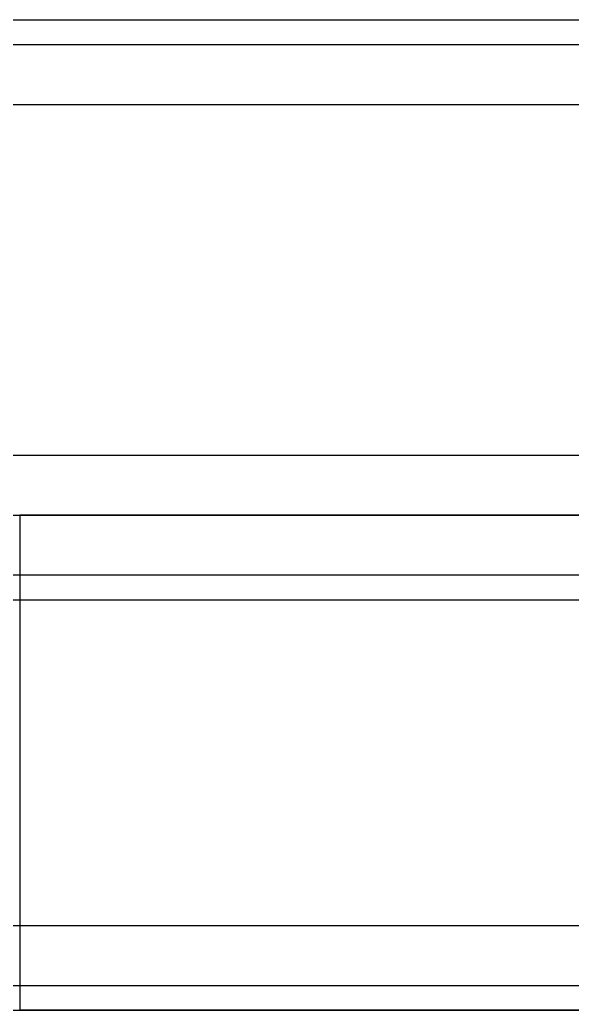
# Model space of a CAD drawing. Header units: millimetres. Extents: x -2000 to 0, y -2 to 2.
# Drawn here: x -477.65 to -475, y -2.375 to 2.375 of the extents above; entities that cross this region are included whole.
import ezdxf

# ---------------------------------------------------------------- set-up
doc = ezdxf.new("R2010")
doc.units = ezdxf.units.MM
doc.header["$MEASUREMENT"] = 0
doc.layers.add('2 Meter Open Rail', color=7, linetype='Continuous')

msp = doc.modelspace()

# ---------------------------------------------------------------- linework, layer by layer
at = {"layer": '2 Meter Open Rail', "lineweight": 30}
for p, q in [((-1000, 2.375, 69.9355), (0, 2.375, 69.9355)), ((-2000, 2.375, 20.122), (0, 2.375, 20.122)), ((-2000, 2.375, 19.9355), (0, 2.375, 19.9355)), ((-1000, 2.375, 70.122), (0, 2.375, 70.122)), ((-2000, 2.256, 20.4094), (0, 2.256, 20.4094)), ((-1000, 2.256, 70.4094), (0, 2.256, 70.4094)), ((-2000, 1.9686, 19.5291), (0, 1.9686, 19.5291)), ((-1000, 1.9686, 69.5291), (0, 1.9686, 69.5291)), ((-2000, 0.2874, 22.378), (0, 0.2874, 22.378)), ((-1000, 0.2874, 72.378), (0, 0.2874, 72.378)), ((-2000, 0, 19.5291), (0, 0, 19.5291)), ((-1000, 0, 69.5291), (0, 0, 69.5291)), ((-477.2544, 0, 64.4972), (-477.2892, 0, 64.4393)), ((-477.218, 0, 64.5544), (-477.2544, 0, 64.4972)), ((-477.1801, 0, 64.6108), (-477.218, 0, 64.5544)), ((-477.1407, 0, 64.6663), (-477.1801, 0, 64.6108)), ((-477.0997, 0, 64.721), (-477.1407, 0, 64.6663)), ((-477.0573, 0, 64.7746), (-477.0997, 0, 64.721)), ((-477.0135, 0, 64.8272), (-477.0573, 0, 64.7746)), ((-476.9683, 0, 64.8787), (-477.0135, 0, 64.8272)), ((-476.9217, 0, 64.929), (-476.9683, 0, 64.8787)), ((-476.8738, 0, 64.9781), (-476.9217, 0, 64.929)), ((-476.8247, 0, 65.026), (-476.8738, 0, 64.9781)), ((-476.7744, 0, 65.0726), (-476.8247, 0, 65.026)), ((-476.7229, 0, 65.1178), (-476.7744, 0, 65.0726)), ((-476.6703, 0, 65.1616), (-476.7229, 0, 65.1178)), ((-476.6167, 0, 65.204), (-476.6703, 0, 65.1616)), ((-476.562, 0, 65.245), (-476.6167, 0, 65.204)), ((-476.5065, 0, 65.2844), (-476.562, 0, 65.245)), ((-476.4501, 0, 65.3223), (-476.5065, 0, 65.2844)), ((-476.3929, 0, 65.3587), (-476.4501, 0, 65.3223)), ((-476.335, 0, 65.3935), (-476.3929, 0, 65.3587)), ((-476.2764, 0, 65.4267), (-476.335, 0, 65.3935)), ((-476.2171, 0, 65.4583), (-476.2764, 0, 65.4267)), ((-476.1574, 0, 65.4882), (-476.2171, 0, 65.4583)), ((-476.0971, 0, 65.5165), (-476.1574, 0, 65.4882)), ((-476.0365, 0, 65.5432), (-476.0971, 0, 65.5165)), ((-475.9755, 0, 65.5682), (-476.0365, 0, 65.5432)), ((-475.9142, 0, 65.5916), (-475.9755, 0, 65.5682)), ((-475.8526, 0, 65.6134), (-475.9142, 0, 65.5916)), ((-475.791, 0, 65.6335), (-475.8526, 0, 65.6134)), ((-475.7292, 0, 65.652), (-475.791, 0, 65.6335)), ((-475.6673, 0, 65.6689), (-475.7292, 0, 65.652)), ((-475.6055, 0, 65.6842), (-475.6673, 0, 65.6689)), ((-475.5438, 0, 65.6979), (-475.6055, 0, 65.6842)), ((-475.4822, 0, 65.7101), (-475.5438, 0, 65.6979)), ((-475.4208, 0, 65.7207), (-475.4822, 0, 65.7101)), ((-475.3596, 0, 65.7298), (-475.4208, 0, 65.7207)), ((-475.2987, 0, 65.7374), (-475.3596, 0, 65.7298)), ((-475.2381, 0, 65.7436), (-475.2987, 0, 65.7374)), ((-475.1779, 0, 65.7483), (-475.2381, 0, 65.7436)), ((-475.1181, 0, 65.7517), (-475.1779, 0, 65.7483)), ((-475.0588, 0, 65.7536), (-475.1181, 0, 65.7517)), ((-475, 0, 65.7543), (-475.0588, 0, 65.7536)), ((-474.9412, 0, 65.7536), (-475, 0, 65.7543)), ((-2000, 0, 0.4064), (0, 0, 0.4064)), ((-1000, 0, 50.4064), (0, 0, 50.4064)), ((-477.6493, 0, 13.1631), (-477.65, 0, 6.4043)), ((-477.65, 0, 6.4043), (-477.6493, 0, 6.3455)), ((-477.6493, 0, 63.1631), (-477.65, 0, 56.4043)), ((-477.65, 0, 56.4043), (-477.6493, 0, 56.3455)), ((-477.65, 0, 56.4043), (-477.65, -2.375, 56.4043)), ((-477.65, 0, 63.1043), (-477.65, -2.375, 63.1043)), ((-477.6474, 0, 13.2224), (-477.6493, 0, 13.1631)), ((-477.6493, 0, 6.3455), (-477.6474, 0, 6.2862)), ((-477.6474, 0, 63.2224), (-477.6493, 0, 63.1631)), ((-477.6493, 0, 56.3455), (-477.6474, 0, 56.2862)), ((-477.644, 0, 13.2822), (-477.6474, 0, 13.2224)), ((-477.6474, 0, 6.2862), (-477.644, 0, 6.2264)), ((-477.644, 0, 63.2822), (-477.6474, 0, 63.2224)), ((-477.6474, 0, 56.2862), (-477.644, 0, 56.2264)), ((-477.6393, 0, 13.3424), (-477.644, 0, 13.2822)), ((-477.644, 0, 6.2264), (-477.6393, 0, 6.1662)), ((-477.6393, 0, 63.3424), (-477.644, 0, 63.2822)), ((-477.644, 0, 56.2264), (-477.6393, 0, 56.1662)), ((-477.6331, 0, 13.403), (-477.6393, 0, 13.3424)), ((-477.6393, 0, 6.1662), (-477.6331, 0, 6.1056)), ((-477.6331, 0, 63.403), (-477.6393, 0, 63.3424)), ((-477.6393, 0, 56.1662), (-477.6331, 0, 56.1056)), ((-477.6255, 0, 13.4639), (-477.6331, 0, 13.403)), ((-477.6331, 0, 6.1056), (-477.6255, 0, 6.0447)), ((-477.6255, 0, 63.4639), (-477.6331, 0, 63.403)), ((-477.6331, 0, 56.1056), (-477.6255, 0, 56.0447)), ((-477.6164, 0, 13.5251), (-477.6255, 0, 13.4639)), ((-477.6255, 0, 6.0447), (-477.6164, 0, 5.9835)), ((-477.6164, 0, 63.5251), (-477.6255, 0, 63.4639)), ((-477.6255, 0, 56.0447), (-477.6164, 0, 55.9835)), ((-477.6058, 0, 13.5865), (-477.6164, 0, 13.5251)), ((-477.6164, 0, 5.9835), (-477.6058, 0, 5.9221)), ((-477.6058, 0, 63.5865), (-477.6164, 0, 63.5251)), ((-477.6164, 0, 55.9835), (-477.6058, 0, 55.9221)), ((-477.5936, 0, 13.6481), (-477.6058, 0, 13.5865)), ((-477.6058, 0, 5.9221), (-477.5936, 0, 5.8605)), ((-477.5936, 0, 63.6481), (-477.6058, 0, 63.5865)), ((-477.6058, 0, 55.9221), (-477.5936, 0, 55.8605)), ((-477.5799, 0, 13.7098), (-477.5936, 0, 13.6481)), ((-477.5936, 0, 5.8605), (-477.5799, 0, 5.7988)), ((-477.5799, 0, 63.7098), (-477.5936, 0, 63.6481)), ((-477.5936, 0, 55.8605), (-477.5799, 0, 55.7988)), ((-477.5646, 0, 13.7716), (-477.5799, 0, 13.7098)), ((-477.5799, 0, 5.7988), (-477.5646, 0, 5.737)), ((-477.5646, 0, 63.7716), (-477.5799, 0, 63.7098)), ((-477.5799, 0, 55.7988), (-477.5646, 0, 55.737)), ((-477.5477, 0, 13.8335), (-477.5646, 0, 13.7716)), ((-477.5646, 0, 5.737), (-477.5477, 0, 5.6751)), ((-477.5477, 0, 63.8335), (-477.5646, 0, 63.7716)), ((-477.5646, 0, 55.737), (-477.5477, 0, 55.6751)), ((-477.5292, 0, 13.8953), (-477.5477, 0, 13.8335)), ((-477.5477, 0, 5.6751), (-477.5292, 0, 5.6133)), ((-477.5292, 0, 63.8953), (-477.5477, 0, 63.8335)), ((-477.5477, 0, 55.6751), (-477.5292, 0, 55.6133)), ((-477.5091, 0, 13.9569), (-477.5292, 0, 13.8953)), ((-477.5292, 0, 5.6133), (-477.5091, 0, 5.5517)), ((-477.5091, 0, 63.9569), (-477.5292, 0, 63.8953)), ((-477.5292, 0, 55.6133), (-477.5091, 0, 55.5517)), ((-477.4873, 0, 14.0185), (-477.5091, 0, 13.9569)), ((-477.5091, 0, 5.5517), (-477.4873, 0, 5.4901)), ((-477.4873, 0, 64.0185), (-477.5091, 0, 63.9569)), ((-477.5091, 0, 55.5517), (-477.4873, 0, 55.4901)), ((-477.4639, 0, 14.0798), (-477.4873, 0, 14.0185)), ((-477.4873, 0, 5.4901), (-477.4639, 0, 5.4288)), ((-477.4639, 0, 64.0798), (-477.4873, 0, 64.0185)), ((-477.4873, 0, 55.4901), (-477.4639, 0, 55.4288)), ((-477.4389, 0, 14.1408), (-477.4639, 0, 14.0798)), ((-477.4639, 0, 5.4288), (-477.4389, 0, 5.3678)), ((-477.4389, 0, 64.1408), (-477.4639, 0, 64.0798)), ((-477.4639, 0, 55.4288), (-477.4389, 0, 55.3678)), ((-477.4122, 0, 14.2014), (-477.4389, 0, 14.1408)), ((-477.4389, 0, 5.3678), (-477.4122, 0, 5.3072)), ((-477.4122, 0, 64.2014), (-477.4389, 0, 64.1408)), ((-477.4389, 0, 55.3678), (-477.4122, 0, 55.3072)), ((-477.3839, 0, 14.2617), (-477.4122, 0, 14.2014)), ((-477.4122, 0, 5.3072), (-477.3839, 0, 5.2469)), ((-477.3839, 0, 64.2617), (-477.4122, 0, 64.2014)), ((-477.4122, 0, 55.3072), (-477.3839, 0, 55.2469)), ((-477.354, 0, 14.3214), (-477.3839, 0, 14.2617)), ((-477.3839, 0, 5.2469), (-477.354, 0, 5.1872)), ((-477.354, 0, 64.3214), (-477.3839, 0, 64.2617)), ((-477.3839, 0, 55.2469), (-477.354, 0, 55.1872)), ((-477.3224, 0, 14.3807), (-477.354, 0, 14.3214)), ((-477.354, 0, 5.1872), (-477.3224, 0, 5.1279)), ((-477.3224, 0, 64.3807), (-477.354, 0, 64.3214)), ((-477.354, 0, 55.1872), (-477.3224, 0, 55.1279)), ((-477.2892, 0, 14.4393), (-477.3224, 0, 14.3807)), ((-477.3224, 0, 5.1279), (-477.2892, 0, 5.0693)), ((-477.2892, 0, 64.4393), (-477.3224, 0, 64.3807)), ((-477.3224, 0, 55.1279), (-477.2892, 0, 55.0693)), ((-477.2544, 0, 14.4972), (-477.2892, 0, 14.4393)), ((-477.2892, 0, 5.0693), (-477.2544, 0, 5.0114)), ((-477.2892, 0, 55.0693), (-477.2544, 0, 55.0114)), ((-477.218, 0, 14.5544), (-477.2544, 0, 14.4972)), ((-477.2544, 0, 5.0114), (-477.218, 0, 4.9542)), ((-477.2544, 0, 55.0114), (-477.218, 0, 54.9542)), ((-477.1801, 0, 14.6108), (-477.218, 0, 14.5544)), ((-477.218, 0, 4.9542), (-477.1801, 0, 4.8978)), ((-477.218, 0, 54.9542), (-477.1801, 0, 54.8978)), ((-477.1407, 0, 14.6663), (-477.1801, 0, 14.6108)), ((-477.1801, 0, 4.8978), (-477.1407, 0, 4.8423)), ((-477.1801, 0, 54.8978), (-477.1407, 0, 54.8423)), ((-477.0997, 0, 14.721), (-477.1407, 0, 14.6663)), ((-477.1407, 0, 4.8423), (-477.0997, 0, 4.7876)), ((-477.1407, 0, 54.8423), (-477.0997, 0, 54.7876)), ((-477.0573, 0, 14.7746), (-477.0997, 0, 14.721)), ((-477.0997, 0, 4.7876), (-477.0573, 0, 4.734)), ((-477.0997, 0, 54.7876), (-477.0573, 0, 54.734)), ((-477.0135, 0, 14.8272), (-477.0573, 0, 14.7746)), ((-477.0573, 0, 4.734), (-477.0135, 0, 4.6814)), ((-477.0573, 0, 54.734), (-477.0135, 0, 54.6814)), ((-476.9683, 0, 14.8787), (-477.0135, 0, 14.8272)), ((-477.0135, 0, 4.6814), (-476.9683, 0, 4.6299)), ((-477.0135, 0, 54.6814), (-476.9683, 0, 54.6299)), ((-476.9217, 0, 14.929), (-476.9683, 0, 14.8787)), ((-476.9683, 0, 4.6299), (-476.9217, 0, 4.5796)), ((-476.9683, 0, 54.6299), (-476.9217, 0, 54.5796)), ((-476.8738, 0, 14.9781), (-476.9217, 0, 14.929)), ((-476.9217, 0, 4.5796), (-476.8738, 0, 4.5305)), ((-476.9217, 0, 54.5796), (-476.8738, 0, 54.5305)), ((-476.8247, 0, 15.026), (-476.8738, 0, 14.9781)), ((-476.8738, 0, 4.5305), (-476.8247, 0, 4.4826)), ((-476.8738, 0, 54.5305), (-476.8247, 0, 54.4826)), ((-476.7744, 0, 15.0726), (-476.8247, 0, 15.026)), ((-476.8247, 0, 4.4826), (-476.7744, 0, 4.436)), ((-476.8247, 0, 54.4826), (-476.7744, 0, 54.436)), ((-476.7229, 0, 15.1178), (-476.7744, 0, 15.0726)), ((-476.7744, 0, 4.436), (-476.7229, 0, 4.3908)), ((-476.7744, 0, 54.436), (-476.7229, 0, 54.3908)), ((-476.6703, 0, 15.1616), (-476.7229, 0, 15.1178)), ((-476.7229, 0, 4.3908), (-476.6703, 0, 4.347)), ((-476.7229, 0, 54.3908), (-476.6703, 0, 54.347)), ((-476.6167, 0, 15.204), (-476.6703, 0, 15.1616)), ((-476.6703, 0, 4.347), (-476.6167, 0, 4.3046)), ((-476.6703, 0, 54.347), (-476.6167, 0, 54.3046)), ((-476.562, 0, 15.245), (-476.6167, 0, 15.204)), ((-476.6167, 0, 4.3046), (-476.562, 0, 4.2636)), ((-476.6167, 0, 54.3046), (-476.562, 0, 54.2636)), ((-476.5065, 0, 15.2844), (-476.562, 0, 15.245)), ((-476.562, 0, 4.2636), (-476.5065, 0, 4.2242)), ((-476.562, 0, 54.2636), (-476.5065, 0, 54.2242)), ((-476.4501, 0, 15.3223), (-476.5065, 0, 15.2844)), ((-476.5065, 0, 4.2242), (-476.4501, 0, 4.1863)), ((-476.5065, 0, 54.2242), (-476.4501, 0, 54.1863)), ((-476.3929, 0, 15.3587), (-476.4501, 0, 15.3223)), ((-476.4501, 0, 4.1863), (-476.3929, 0, 4.1499)), ((-476.4501, 0, 54.1863), (-476.3929, 0, 54.1499)), ((-476.335, 0, 15.3935), (-476.3929, 0, 15.3587)), ((-476.3929, 0, 4.1499), (-476.335, 0, 4.1151)), ((-476.3929, 0, 54.1499), (-476.335, 0, 54.1151)), ((-476.2764, 0, 15.4267), (-476.335, 0, 15.3935)), ((-476.335, 0, 4.1151), (-476.2764, 0, 4.0819)), ((-476.335, 0, 54.1151), (-476.2764, 0, 54.0819)), ((-476.2171, 0, 15.4583), (-476.2764, 0, 15.4267)), ((-476.2764, 0, 4.0819), (-476.2171, 0, 4.0503)), ((-476.2764, 0, 54.0819), (-476.2171, 0, 54.0503)), ((-476.1574, 0, 15.4882), (-476.2171, 0, 15.4583)), ((-476.2171, 0, 4.0503), (-476.1574, 0, 4.0204)), ((-476.2171, 0, 54.0503), (-476.1574, 0, 54.0204)), ((-476.0971, 0, 15.5165), (-476.1574, 0, 15.4882)), ((-476.1574, 0, 4.0204), (-476.0971, 0, 3.9921)), ((-476.1574, 0, 54.0204), (-476.0971, 0, 53.9921)), ((-476.0365, 0, 15.5432), (-476.0971, 0, 15.5165)), ((-476.0971, 0, 3.9921), (-476.0365, 0, 3.9654)), ((-476.0971, 0, 53.9921), (-476.0365, 0, 53.9654)), ((-475.9755, 0, 15.5682), (-476.0365, 0, 15.5432)), ((-476.0365, 0, 3.9654), (-475.9755, 0, 3.9404)), ((-476.0365, 0, 53.9654), (-475.9755, 0, 53.9404)), ((-475.9142, 0, 15.5916), (-475.9755, 0, 15.5682)), ((-475.9755, 0, 3.9404), (-475.9142, 0, 3.917)), ((-475.9755, 0, 53.9404), (-475.9142, 0, 53.917)), ((-475.8526, 0, 15.6134), (-475.9142, 0, 15.5916)), ((-475.9142, 0, 3.917), (-475.8526, 0, 3.8952)), ((-475.9142, 0, 53.917), (-475.8526, 0, 53.8952)), ((-475.791, 0, 15.6335), (-475.8526, 0, 15.6134)), ((-475.8526, 0, 3.8952), (-475.791, 0, 3.8751)), ((-475.8526, 0, 53.8952), (-475.791, 0, 53.8751)), ((-475.7292, 0, 15.652), (-475.791, 0, 15.6335)), ((-475.791, 0, 3.8751), (-475.7292, 0, 3.8566)), ((-475.791, 0, 53.8751), (-475.7292, 0, 53.8566)), ((-475.6673, 0, 15.6689), (-475.7292, 0, 15.652)), ((-475.7292, 0, 3.8566), (-475.6673, 0, 3.8397)), ((-475.7292, 0, 53.8566), (-475.6673, 0, 53.8397)), ((-475.6055, 0, 15.6842), (-475.6673, 0, 15.6689)), ((-475.6673, 0, 3.8397), (-475.6055, 0, 3.8244)), ((-475.6673, 0, 53.8397), (-475.6055, 0, 53.8244)), ((-475.5438, 0, 15.6979), (-475.6055, 0, 15.6842)), ((-475.6055, 0, 3.8244), (-475.5438, 0, 3.8107)), ((-475.6055, 0, 53.8244), (-475.5438, 0, 53.8107)), ((-475.4822, 0, 15.7101), (-475.5438, 0, 15.6979)), ((-475.5438, 0, 3.8107), (-475.4822, 0, 3.7985)), ((-475.5438, 0, 53.8107), (-475.4822, 0, 53.7985)), ((-475.4208, 0, 15.7207), (-475.4822, 0, 15.7101)), ((-475.4822, 0, 3.7985), (-475.4208, 0, 3.7879)), ((-475.4822, 0, 53.7985), (-475.4208, 0, 53.7879)), ((-475.3596, 0, 15.7298), (-475.4208, 0, 15.7207)), ((-475.4208, 0, 3.7879), (-475.3596, 0, 3.7788)), ((-475.4208, 0, 53.7879), (-475.3596, 0, 53.7788)), ((-475.2987, 0, 15.7374), (-475.3596, 0, 15.7298)), ((-475.3596, 0, 3.7788), (-475.2987, 0, 3.7712)), ((-475.3596, 0, 53.7788), (-475.2987, 0, 53.7712)), ((-475.2381, 0, 15.7436), (-475.2987, 0, 15.7374)), ((-475.2987, 0, 3.7712), (-475.2381, 0, 3.765)), ((-475.2987, 0, 53.7712), (-475.2381, 0, 53.765)), ((-475.1779, 0, 15.7483), (-475.2381, 0, 15.7436)), ((-475.2381, 0, 3.765), (-475.1779, 0, 3.7603)), ((-475.2381, 0, 53.765), (-475.1779, 0, 53.7603)), ((-475.1181, 0, 15.7517), (-475.1779, 0, 15.7483)), ((-475.1779, 0, 3.7603), (-475.1181, 0, 3.7569)), ((-475.1779, 0, 53.7603), (-475.1181, 0, 53.7569)), ((-475.0588, 0, 15.7536), (-475.1181, 0, 15.7517)), ((-475.1181, 0, 3.7569), (-475.0588, 0, 3.755)), ((-475.1181, 0, 53.7569), (-475.0588, 0, 53.755)), ((-475, 0, 15.7543), (-475.0588, 0, 15.7536)), ((-475.0588, 0, 3.755), (-475, 0, 3.7543)), ((-475.0588, 0, 53.755), (-475, 0, 53.7543)), ((-475, 0, 53.7543), (-474.9412, 0, 53.755)), ((-2000, -0.2874, 22.378), (0, -0.2874, 22.378)), ((-1000, -0.2874, 72.378), (0, -0.2874, 72.378)), ((-2000, -0.4064), (0, -0.4064)), ((-1000, -0.4064, 50), (0, -0.4064, 50)), ((-2000, -1.9686), (0, -1.9686)), ((-1000, -1.9686, 50), (0, -1.9686, 50)), ((-2000, -2.256, 20.4094), (0, -2.256, 20.4094)), ((-1000, -2.256, 70.4094), (0, -2.256, 70.4094)), ((-2000, -2.375, 0.4064), (0, -2.375, 0.4064)), ((-2000, -2.375, 20.122), (0, -2.375, 20.122)), ((-1000, -2.375, 50.4064), (0, -2.375, 50.4064)), ((-1000, -2.375, 70.122), (0, -2.375, 70.122)), ((-477.6493, -2.375, 6.3455), (-477.65, -2.375, 13.1043)), ((-477.65, -2.375, 13.1043), (-477.6493, -2.375, 13.1631)), ((-477.6493, -2.375, 56.3455), (-477.65, -2.375, 63.1043)), ((-477.65, -2.375, 63.1043), (-477.6493, -2.375, 63.1631)), ((-477.6474, -2.375, 6.2862), (-477.6493, -2.375, 6.3455)), ((-477.6493, -2.375, 13.1631), (-477.6474, -2.375, 13.2224)), ((-477.6474, -2.375, 56.2862), (-477.6493, -2.375, 56.3455)), ((-477.6493, -2.375, 63.1631), (-477.6474, -2.375, 63.2224)), ((-477.644, -2.375, 6.2264), (-477.6474, -2.375, 6.2862)), ((-477.6474, -2.375, 13.2224), (-477.644, -2.375, 13.2822)), ((-477.644, -2.375, 56.2264), (-477.6474, -2.375, 56.2862)), ((-477.6474, -2.375, 63.2224), (-477.644, -2.375, 63.2822)), ((-477.6393, -2.375, 6.1662), (-477.644, -2.375, 6.2264)), ((-477.644, -2.375, 13.2822), (-477.6393, -2.375, 13.3424)), ((-477.6393, -2.375, 56.1662), (-477.644, -2.375, 56.2264)), ((-477.644, -2.375, 63.2822), (-477.6393, -2.375, 63.3424)), ((-477.6331, -2.375, 6.1056), (-477.6393, -2.375, 6.1662)), ((-477.6393, -2.375, 13.3424), (-477.6331, -2.375, 13.403)), ((-477.6331, -2.375, 56.1056), (-477.6393, -2.375, 56.1662)), ((-477.6393, -2.375, 63.3424), (-477.6331, -2.375, 63.403)), ((-477.6255, -2.375, 6.0447), (-477.6331, -2.375, 6.1056)), ((-477.6331, -2.375, 13.403), (-477.6255, -2.375, 13.4639)), ((-477.6255, -2.375, 56.0447), (-477.6331, -2.375, 56.1056)), ((-477.6331, -2.375, 63.403), (-477.6255, -2.375, 63.4639)), ((-477.6164, -2.375, 5.9835), (-477.6255, -2.375, 6.0447)), ((-477.6255, -2.375, 13.4639), (-477.6164, -2.375, 13.5251)), ((-477.6164, -2.375, 55.9835), (-477.6255, -2.375, 56.0447)), ((-477.6255, -2.375, 63.4639), (-477.6164, -2.375, 63.5251)), ((-477.6058, -2.375, 5.9221), (-477.6164, -2.375, 5.9835)), ((-477.6164, -2.375, 13.5251), (-477.6058, -2.375, 13.5865)), ((-477.6058, -2.375, 55.9221), (-477.6164, -2.375, 55.9835)), ((-477.6164, -2.375, 63.5251), (-477.6058, -2.375, 63.5865)), ((-477.5936, -2.375, 5.8605), (-477.6058, -2.375, 5.9221)), ((-477.6058, -2.375, 13.5865), (-477.5936, -2.375, 13.6481)), ((-477.5936, -2.375, 55.8605), (-477.6058, -2.375, 55.9221)), ((-477.6058, -2.375, 63.5865), (-477.5936, -2.375, 63.6481)), ((-477.5799, -2.375, 5.7988), (-477.5936, -2.375, 5.8605)), ((-477.5936, -2.375, 13.6481), (-477.5799, -2.375, 13.7098)), ((-477.5799, -2.375, 55.7988), (-477.5936, -2.375, 55.8605)), ((-477.5936, -2.375, 63.6481), (-477.5799, -2.375, 63.7098)), ((-477.5646, -2.375, 5.737), (-477.5799, -2.375, 5.7988)), ((-477.5799, -2.375, 13.7098), (-477.5646, -2.375, 13.7716)), ((-477.5646, -2.375, 55.737), (-477.5799, -2.375, 55.7988)), ((-477.5799, -2.375, 63.7098), (-477.5646, -2.375, 63.7716)), ((-477.5477, -2.375, 5.6751), (-477.5646, -2.375, 5.737)), ((-477.5646, -2.375, 13.7716), (-477.5477, -2.375, 13.8335)), ((-477.5477, -2.375, 55.6751), (-477.5646, -2.375, 55.737)), ((-477.5646, -2.375, 63.7716), (-477.5477, -2.375, 63.8335)), ((-477.5292, -2.375, 5.6133), (-477.5477, -2.375, 5.6751)), ((-477.5477, -2.375, 13.8335), (-477.5292, -2.375, 13.8953)), ((-477.5292, -2.375, 55.6133), (-477.5477, -2.375, 55.6751)), ((-477.5477, -2.375, 63.8335), (-477.5292, -2.375, 63.8953)), ((-477.5091, -2.375, 5.5517), (-477.5292, -2.375, 5.6133)), ((-477.5292, -2.375, 13.8953), (-477.5091, -2.375, 13.9569)), ((-477.5091, -2.375, 55.5517), (-477.5292, -2.375, 55.6133)), ((-477.5292, -2.375, 63.8953), (-477.5091, -2.375, 63.9569)), ((-477.4873, -2.375, 5.4901), (-477.5091, -2.375, 5.5517)), ((-477.5091, -2.375, 13.9569), (-477.4873, -2.375, 14.0185)), ((-477.4873, -2.375, 55.4901), (-477.5091, -2.375, 55.5517)), ((-477.5091, -2.375, 63.9569), (-477.4873, -2.375, 64.0185)), ((-477.4639, -2.375, 5.4288), (-477.4873, -2.375, 5.4901)), ((-477.4873, -2.375, 14.0185), (-477.4639, -2.375, 14.0798)), ((-477.4639, -2.375, 55.4288), (-477.4873, -2.375, 55.4901)), ((-477.4873, -2.375, 64.0185), (-477.4639, -2.375, 64.0798)), ((-477.4389, -2.375, 5.3678), (-477.4639, -2.375, 5.4288)), ((-477.4639, -2.375, 14.0798), (-477.4389, -2.375, 14.1408)), ((-477.4389, -2.375, 55.3678), (-477.4639, -2.375, 55.4288)), ((-477.4639, -2.375, 64.0798), (-477.4389, -2.375, 64.1408)), ((-477.4122, -2.375, 5.3072), (-477.4389, -2.375, 5.3678)), ((-477.4389, -2.375, 14.1408), (-477.4122, -2.375, 14.2014)), ((-477.4122, -2.375, 55.3072), (-477.4389, -2.375, 55.3678)), ((-477.4389, -2.375, 64.1408), (-477.4122, -2.375, 64.2014)), ((-477.3839, -2.375, 5.2469), (-477.4122, -2.375, 5.3072)), ((-477.4122, -2.375, 14.2014), (-477.3839, -2.375, 14.2617)), ((-477.3839, -2.375, 55.2469), (-477.4122, -2.375, 55.3072)), ((-477.4122, -2.375, 64.2014), (-477.3839, -2.375, 64.2617)), ((-477.354, -2.375, 5.1872), (-477.3839, -2.375, 5.2469)), ((-477.3839, -2.375, 14.2617), (-477.354, -2.375, 14.3214)), ((-477.354, -2.375, 55.1872), (-477.3839, -2.375, 55.2469)), ((-477.3839, -2.375, 64.2617), (-477.354, -2.375, 64.3214)), ((-477.3224, -2.375, 5.1279), (-477.354, -2.375, 5.1872)), ((-477.354, -2.375, 14.3214), (-477.3224, -2.375, 14.3807)), ((-477.3224, -2.375, 55.1279), (-477.354, -2.375, 55.1872)), ((-477.354, -2.375, 64.3214), (-477.3224, -2.375, 64.3807)), ((-477.2892, -2.375, 5.0693), (-477.3224, -2.375, 5.1279)), ((-477.3224, -2.375, 14.3807), (-477.2892, -2.375, 14.4393)), ((-477.2892, -2.375, 55.0693), (-477.3224, -2.375, 55.1279)), ((-477.3224, -2.375, 64.3807), (-477.2892, -2.375, 64.4393)), ((-477.2544, -2.375, 5.0114), (-477.2892, -2.375, 5.0693)), ((-477.2892, -2.375, 14.4393), (-477.2544, -2.375, 14.4972)), ((-477.2544, -2.375, 55.0114), (-477.2892, -2.375, 55.0693)), ((-477.2892, -2.375, 64.4393), (-477.2544, -2.375, 64.4972)), ((-477.218, -2.375, 4.9542), (-477.2544, -2.375, 5.0114)), ((-477.2544, -2.375, 14.4972), (-477.218, -2.375, 14.5544)), ((-477.218, -2.375, 54.9542), (-477.2544, -2.375, 55.0114)), ((-477.2544, -2.375, 64.4972), (-477.218, -2.375, 64.5544)), ((-477.1801, -2.375, 4.8978), (-477.218, -2.375, 4.9542)), ((-477.218, -2.375, 14.5544), (-477.1801, -2.375, 14.6108)), ((-477.1801, -2.375, 54.8978), (-477.218, -2.375, 54.9542)), ((-477.218, -2.375, 64.5544), (-477.1801, -2.375, 64.6108)), ((-477.1407, -2.375, 4.8423), (-477.1801, -2.375, 4.8978)), ((-477.1801, -2.375, 14.6108), (-477.1407, -2.375, 14.6663)), ((-477.1407, -2.375, 54.8423), (-477.1801, -2.375, 54.8978)), ((-477.1801, -2.375, 64.6108), (-477.1407, -2.375, 64.6663)), ((-477.0997, -2.375, 4.7876), (-477.1407, -2.375, 4.8423)), ((-477.1407, -2.375, 14.6663), (-477.0997, -2.375, 14.721)), ((-477.0997, -2.375, 54.7876), (-477.1407, -2.375, 54.8423)), ((-477.1407, -2.375, 64.6663), (-477.0997, -2.375, 64.721)), ((-477.0573, -2.375, 4.734), (-477.0997, -2.375, 4.7876)), ((-477.0997, -2.375, 14.721), (-477.0573, -2.375, 14.7746)), ((-477.0573, -2.375, 54.734), (-477.0997, -2.375, 54.7876)), ((-477.0997, -2.375, 64.721), (-477.0573, -2.375, 64.7746)), ((-477.0135, -2.375, 4.6814), (-477.0573, -2.375, 4.734)), ((-477.0573, -2.375, 14.7746), (-477.0135, -2.375, 14.8272)), ((-477.0135, -2.375, 54.6814), (-477.0573, -2.375, 54.734)), ((-477.0573, -2.375, 64.7746), (-477.0135, -2.375, 64.8272)), ((-476.9683, -2.375, 4.6299), (-477.0135, -2.375, 4.6814)), ((-477.0135, -2.375, 14.8272), (-476.9683, -2.375, 14.8787)), ((-476.9683, -2.375, 54.6299), (-477.0135, -2.375, 54.6814)), ((-477.0135, -2.375, 64.8272), (-476.9683, -2.375, 64.8787)), ((-476.9217, -2.375, 4.5796), (-476.9683, -2.375, 4.6299)), ((-476.9683, -2.375, 14.8787), (-476.9217, -2.375, 14.929)), ((-476.9217, -2.375, 54.5796), (-476.9683, -2.375, 54.6299)), ((-476.9683, -2.375, 64.8787), (-476.9217, -2.375, 64.929)), ((-476.8738, -2.375, 4.5305), (-476.9217, -2.375, 4.5796)), ((-476.9217, -2.375, 14.929), (-476.8738, -2.375, 14.9781)), ((-476.8738, -2.375, 54.5305), (-476.9217, -2.375, 54.5796)), ((-476.9217, -2.375, 64.929), (-476.8738, -2.375, 64.9781)), ((-476.8247, -2.375, 4.4826), (-476.8738, -2.375, 4.5305)), ((-476.8738, -2.375, 14.9781), (-476.8247, -2.375, 15.026)), ((-476.8247, -2.375, 54.4826), (-476.8738, -2.375, 54.5305)), ((-476.8738, -2.375, 64.9781), (-476.8247, -2.375, 65.026)), ((-476.7744, -2.375, 4.436), (-476.8247, -2.375, 4.4826)), ((-476.8247, -2.375, 15.026), (-476.7744, -2.375, 15.0726)), ((-476.7744, -2.375, 54.436), (-476.8247, -2.375, 54.4826)), ((-476.8247, -2.375, 65.026), (-476.7744, -2.375, 65.0726)), ((-476.7229, -2.375, 4.3908), (-476.7744, -2.375, 4.436)), ((-476.7744, -2.375, 15.0726), (-476.7229, -2.375, 15.1178)), ((-476.7229, -2.375, 54.3908), (-476.7744, -2.375, 54.436)), ((-476.7744, -2.375, 65.0726), (-476.7229, -2.375, 65.1178)), ((-476.6703, -2.375, 4.347), (-476.7229, -2.375, 4.3908)), ((-476.7229, -2.375, 15.1178), (-476.6703, -2.375, 15.1616)), ((-476.6703, -2.375, 54.347), (-476.7229, -2.375, 54.3908)), ((-476.7229, -2.375, 65.1178), (-476.6703, -2.375, 65.1616)), ((-476.6167, -2.375, 4.3046), (-476.6703, -2.375, 4.347)), ((-476.6703, -2.375, 15.1616), (-476.6167, -2.375, 15.204)), ((-476.6167, -2.375, 54.3046), (-476.6703, -2.375, 54.347)), ((-476.6703, -2.375, 65.1616), (-476.6167, -2.375, 65.204)), ((-476.562, -2.375, 4.2636), (-476.6167, -2.375, 4.3046)), ((-476.6167, -2.375, 15.204), (-476.562, -2.375, 15.245)), ((-476.562, -2.375, 54.2636), (-476.6167, -2.375, 54.3046)), ((-476.6167, -2.375, 65.204), (-476.562, -2.375, 65.245)), ((-476.5065, -2.375, 4.2242), (-476.562, -2.375, 4.2636)), ((-476.562, -2.375, 15.245), (-476.5065, -2.375, 15.2844)), ((-476.5065, -2.375, 54.2242), (-476.562, -2.375, 54.2636)), ((-476.562, -2.375, 65.245), (-476.5065, -2.375, 65.2844)), ((-476.4501, -2.375, 4.1863), (-476.5065, -2.375, 4.2242)), ((-476.5065, -2.375, 15.2844), (-476.4501, -2.375, 15.3223)), ((-476.4501, -2.375, 54.1863), (-476.5065, -2.375, 54.2242)), ((-476.5065, -2.375, 65.2844), (-476.4501, -2.375, 65.3223)), ((-476.3929, -2.375, 4.1499), (-476.4501, -2.375, 4.1863)), ((-476.4501, -2.375, 15.3223), (-476.3929, -2.375, 15.3587)), ((-476.3929, -2.375, 54.1499), (-476.4501, -2.375, 54.1863)), ((-476.4501, -2.375, 65.3223), (-476.3929, -2.375, 65.3587)), ((-476.335, -2.375, 4.1151), (-476.3929, -2.375, 4.1499)), ((-476.3929, -2.375, 15.3587), (-476.335, -2.375, 15.3935)), ((-476.335, -2.375, 54.1151), (-476.3929, -2.375, 54.1499)), ((-476.3929, -2.375, 65.3587), (-476.335, -2.375, 65.3935)), ((-476.2764, -2.375, 4.0819), (-476.335, -2.375, 4.1151)), ((-476.335, -2.375, 15.3935), (-476.2764, -2.375, 15.4267)), ((-476.2764, -2.375, 54.0819), (-476.335, -2.375, 54.1151)), ((-476.335, -2.375, 65.3935), (-476.2764, -2.375, 65.4267)), ((-476.2171, -2.375, 4.0503), (-476.2764, -2.375, 4.0819)), ((-476.2764, -2.375, 15.4267), (-476.2171, -2.375, 15.4583)), ((-476.2171, -2.375, 54.0503), (-476.2764, -2.375, 54.0819)), ((-476.2764, -2.375, 65.4267), (-476.2171, -2.375, 65.4583)), ((-476.1574, -2.375, 4.0204), (-476.2171, -2.375, 4.0503)), ((-476.2171, -2.375, 15.4583), (-476.1574, -2.375, 15.4882)), ((-476.1574, -2.375, 54.0204), (-476.2171, -2.375, 54.0503)), ((-476.2171, -2.375, 65.4583), (-476.1574, -2.375, 65.4882)), ((-476.0971, -2.375, 3.9921), (-476.1574, -2.375, 4.0204)), ((-476.1574, -2.375, 15.4882), (-476.0971, -2.375, 15.5165)), ((-476.0971, -2.375, 53.9921), (-476.1574, -2.375, 54.0204)), ((-476.1574, -2.375, 65.4882), (-476.0971, -2.375, 65.5165)), ((-476.0365, -2.375, 3.9654), (-476.0971, -2.375, 3.9921)), ((-476.0971, -2.375, 15.5165), (-476.0365, -2.375, 15.5432)), ((-476.0365, -2.375, 53.9654), (-476.0971, -2.375, 53.9921)), ((-476.0971, -2.375, 65.5165), (-476.0365, -2.375, 65.5432)), ((-475.9755, -2.375, 3.9404), (-476.0365, -2.375, 3.9654)), ((-476.0365, -2.375, 15.5432), (-475.9755, -2.375, 15.5682)), ((-475.9755, -2.375, 53.9404), (-476.0365, -2.375, 53.9654)), ((-476.0365, -2.375, 65.5432), (-475.9755, -2.375, 65.5682)), ((-475.9142, -2.375, 3.917), (-475.9755, -2.375, 3.9404)), ((-475.9755, -2.375, 15.5682), (-475.9142, -2.375, 15.5916)), ((-475.9142, -2.375, 53.917), (-475.9755, -2.375, 53.9404)), ((-475.9755, -2.375, 65.5682), (-475.9142, -2.375, 65.5916)), ((-475.8526, -2.375, 3.8952), (-475.9142, -2.375, 3.917)), ((-475.9142, -2.375, 15.5916), (-475.8526, -2.375, 15.6134)), ((-475.8526, -2.375, 53.8952), (-475.9142, -2.375, 53.917)), ((-475.9142, -2.375, 65.5916), (-475.8526, -2.375, 65.6134)), ((-475.791, -2.375, 3.8751), (-475.8526, -2.375, 3.8952)), ((-475.8526, -2.375, 15.6134), (-475.791, -2.375, 15.6335)), ((-475.791, -2.375, 53.8751), (-475.8526, -2.375, 53.8952)), ((-475.8526, -2.375, 65.6134), (-475.791, -2.375, 65.6335)), ((-475.7292, -2.375, 3.8566), (-475.791, -2.375, 3.8751)), ((-475.791, -2.375, 15.6335), (-475.7292, -2.375, 15.652)), ((-475.7292, -2.375, 53.8566), (-475.791, -2.375, 53.8751)), ((-475.791, -2.375, 65.6335), (-475.7292, -2.375, 65.652)), ((-475.6673, -2.375, 3.8397), (-475.7292, -2.375, 3.8566)), ((-475.7292, -2.375, 15.652), (-475.6673, -2.375, 15.6689)), ((-475.6673, -2.375, 53.8397), (-475.7292, -2.375, 53.8566)), ((-475.7292, -2.375, 65.652), (-475.6673, -2.375, 65.6689)), ((-475.6055, -2.375, 3.8244), (-475.6673, -2.375, 3.8397)), ((-475.6673, -2.375, 15.6689), (-475.6055, -2.375, 15.6842)), ((-475.6055, -2.375, 53.8244), (-475.6673, -2.375, 53.8397)), ((-475.6673, -2.375, 65.6689), (-475.6055, -2.375, 65.6842)), ((-475.5438, -2.375, 3.8107), (-475.6055, -2.375, 3.8244)), ((-475.6055, -2.375, 15.6842), (-475.5438, -2.375, 15.6979)), ((-475.5438, -2.375, 53.8107), (-475.6055, -2.375, 53.8244)), ((-475.6055, -2.375, 65.6842), (-475.5438, -2.375, 65.6979)), ((-475.4822, -2.375, 3.7985), (-475.5438, -2.375, 3.8107)), ((-475.5438, -2.375, 15.6979), (-475.4822, -2.375, 15.7101)), ((-475.4822, -2.375, 53.7985), (-475.5438, -2.375, 53.8107)), ((-475.5438, -2.375, 65.6979), (-475.4822, -2.375, 65.7101)), ((-475.4208, -2.375, 3.7879), (-475.4822, -2.375, 3.7985)), ((-475.4822, -2.375, 15.7101), (-475.4208, -2.375, 15.7207)), ((-475.4208, -2.375, 53.7879), (-475.4822, -2.375, 53.7985)), ((-475.4822, -2.375, 65.7101), (-475.4208, -2.375, 65.7207)), ((-475.3596, -2.375, 3.7788), (-475.4208, -2.375, 3.7879)), ((-475.4208, -2.375, 15.7207), (-475.3596, -2.375, 15.7298)), ((-475.3596, -2.375, 53.7788), (-475.4208, -2.375, 53.7879)), ((-475.4208, -2.375, 65.7207), (-475.3596, -2.375, 65.7298)), ((-475.2987, -2.375, 3.7712), (-475.3596, -2.375, 3.7788)), ((-475.3596, -2.375, 15.7298), (-475.2987, -2.375, 15.7374)), ((-475.2987, -2.375, 53.7712), (-475.3596, -2.375, 53.7788)), ((-475.3596, -2.375, 65.7298), (-475.2987, -2.375, 65.7374)), ((-475.2381, -2.375, 3.765), (-475.2987, -2.375, 3.7712)), ((-475.2987, -2.375, 15.7374), (-475.2381, -2.375, 15.7436)), ((-475.2381, -2.375, 53.765), (-475.2987, -2.375, 53.7712)), ((-475.2987, -2.375, 65.7374), (-475.2381, -2.375, 65.7436)), ((-475.1779, -2.375, 3.7603), (-475.2381, -2.375, 3.765)), ((-475.2381, -2.375, 15.7436), (-475.1779, -2.375, 15.7483)), ((-475.1779, -2.375, 53.7603), (-475.2381, -2.375, 53.765)), ((-475.2381, -2.375, 65.7436), (-475.1779, -2.375, 65.7483)), ((-475.1181, -2.375, 3.7569), (-475.1779, -2.375, 3.7603)), ((-475.1779, -2.375, 15.7483), (-475.1181, -2.375, 15.7517)), ((-475.1181, -2.375, 53.7569), (-475.1779, -2.375, 53.7603)), ((-475.1779, -2.375, 65.7483), (-475.1181, -2.375, 65.7517)), ((-475.0588, -2.375, 3.755), (-475.1181, -2.375, 3.7569)), ((-475.1181, -2.375, 15.7517), (-475.0588, -2.375, 15.7536)), ((-475.0588, -2.375, 53.755), (-475.1181, -2.375, 53.7569)), ((-475.1181, -2.375, 65.7517), (-475.0588, -2.375, 65.7536)), ((-475, -2.375, 3.7543), (-475.0588, -2.375, 3.755)), ((-475.0588, -2.375, 15.7536), (-475, -2.375, 15.7543)), ((-475, -2.375, 53.7543), (-475.0588, -2.375, 53.755)), ((-475.0588, -2.375, 65.7536), (-475, -2.375, 65.7543)), ((-474.9412, -2.375, 53.755), (-475, -2.375, 53.7543)), ((-475, -2.375, 65.7543), (-474.9412, -2.375, 65.7536))]:
    msp.add_line(p, q, dxfattribs=at)

doc.saveas('drawing.dxf')
